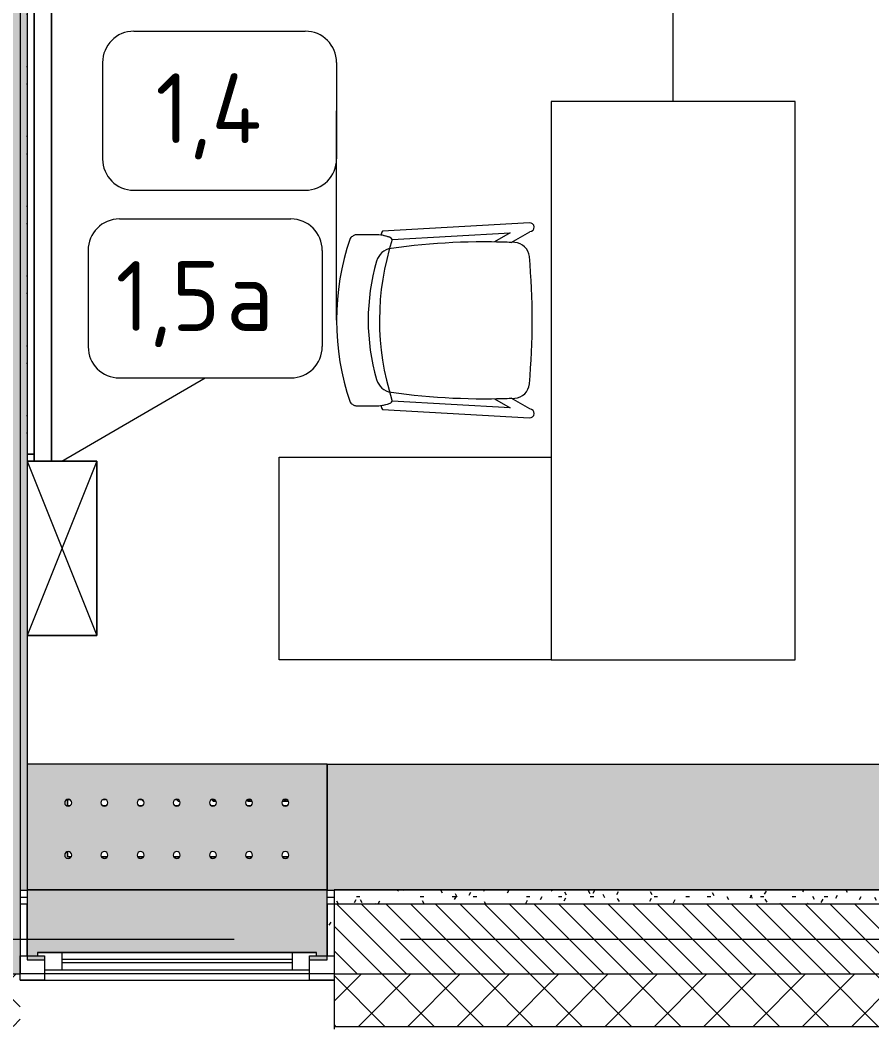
# Model space of a CAD drawing. Header units: millimetres. Extents: x -2766 to 205613, y -8553 to 29000.
# Drawn here: x 3730 to 6172, y -252 to 2633 of the extents above; entities that cross this region are included whole.
import ezdxf

# ---------------------------------------------------------------- set-up
doc = ezdxf.new("R2010")
doc.units = ezdxf.units.MM
doc.linetypes.add('Осевая', pattern=[3175, 635, -476.25, 1587.5, -476.25])
for name, color, linetype, lineweight in [('A-DETL', 7, 'Continuous', 9), ('A-GLAZ', 7, 'Continuous', 9), ('A-GLAZ-1', 7, 'Continuous', 13), ('A-WALL', 7, 'Continuous', 9), ('I-FURN', 7, 'Continuous', 9), ('I-FURN-IDEN', 7, 'Continuous', 9), ('I-WALL', 7, 'Continuous', 9), ('Знаки', 7, 'Continuous', 9), ('Оси-2', 7, 'Осевая', 9)]:
    doc.layers.add(name, color=color, linetype=linetype, lineweight=lineweight)
for name, color, linetype, lineweight, true_color in [('A-WALL-1', 9, 'Continuous', 9, 0x808080), ('A-WALL-FNSH-1', 9, 'Continuous', 9, 0x808080), ('I-FURN-1', 9, 'Continuous', 9, 0x808080), ('M-EQPM-1', 7, 'Continuous', 9, 0xb2b2b2)]:
    doc.layers.add(name, color=color, linetype=linetype, lineweight=lineweight, true_color=true_color)
doc.styles.add('GOST Common', font='GOST_Common.ttf', dxfattribs={"height": 200})
pattern_1 = [(0, (0, 0), (121.92, 30.48), [10.058, -81.382, 10.058, -81.382, -487.68]), (0, (0, 0), (121.92, 30.48), [-182.88, 10.058, -172.822, 10.058, -81.382, -213.36]), (0, (0, 0), (121.92, 30.48), [-457.2, 10.058, -50.902, 10.058, -142.342]), (120, (45.72, 15.24), (-87.35645, 90.34582), [10.058, -81.382, 10.058, -81.382, -487.68]), (120, (45.72, 15.24), (-87.35645, 90.34582), [-182.88, 10.058, -172.822, 10.058, -81.382, -213.36]), (120, (45.72, 15.24), (-87.35645, 90.34582), [-457.2, 10.058, -50.902, 10.058, -142.342]), (240, (60.96, 76.2), (-34.56355, -120.82582), [10.058, -81.382, 10.058, -81.382, -487.68]), (240, (60.96, 76.2), (-34.56355, -120.82582), [-182.88, 10.058, -172.822, 10.058, -81.382, -213.36]), (240, (60.96, 76.2), (-34.56355, -120.82582), [-457.2, 10.058, -50.902, 10.058, -142.342])]

# ---------------------------------------------------------------- blocks, each defined once
blk = doc.blocks.new('120_Окно_СКБ_1Ст - 120_Окно_СКБ_1Ст 900х2500_h_-22445987-План расстановки мебели и оборудования 2 этажа в осях 1-12')
at = {"layer": 'A-GLAZ'}
for p, q in [((450, -57), (-450, -57)), ((-330, -107), (330, -107)), ((330, -117), (-330, -117))]:
    blk.add_line(p, q, dxfattribs=at)
at = {"layer": 'A-GLAZ-1'}
for p, q in [((-450, -127), (-450, -57)), ((-450, -57), (-380, -57)), ((-380, -57), (-380, -127)), ((380, -127), (380, -57)), ((380, -57), (450, -57)), ((450, -57), (450, -127)), ((380, -87), (-380, -87)), ((-380, -87), (-380, -127)), ((-330, -137), (-330, -87)), ((330, -137), (330, -87)), ((380, -127), (380, -87)), ((-380, -127), (-450, -127)), ((-380, -127), (-400, -127)), ((-400, -127), (-400, -137)), ((-400, -137), (400, -137)), ((400, -137), (-400, -137)), ((450, -127), (380, -127)), ((400, -127), (380, -127)), ((400, -137), (400, -127))]:
    blk.add_line(p, q, dxfattribs=at)
blk = doc.blocks.new('Chair_1 noor 78578 - 1_4-25422005-План расстановки мебели и оборудования 2 этажа в осях 1-12')
at = {"layer": 'I-FURN-1'}
for p, q in [((-130.5, 405.7), (-130.5, 344.8)), ((359.1, 344.8), (359.1, 405.7)), ((-141.2, 329.7), (-165.1, -92)), ((393.7, -92), (369.8, 329.7)), ((-136.5, -37.1), (-117.3, 302)), ((345.9, 302), (365.1, -37.1)), ((-110.2, 8.6), (-136.5, -37.1)), ((365.1, -37.1), (338.8, 8.6)), ((-139.7, -93.5), (-108.8, -39.9)), ((337.4, -39.9), (368.3, -93.5))]:
    blk.add_line(p, q, dxfattribs=at)
for centre, radius, start, end in [((114.3, -271.9), 732.8, 71.3174, 108.6833), ((-41.4, 297.5), 50.8, 106.1735, 171.9659), ((114.3, -239.2), 609.6, 73.8265, 106.1735), ((270, 297.5), 50.8, 8.0341, 73.8265), ((114.3, -279.3), 660.4, 111.7, 112.7563), ((-37.4, 344.8), 93.1, 180, 204.9864), ((-37.4, 344.8), 93.1, 186.4785, 204.9864), ((114.3, -408), 746, 71.9445, 107.8276), ((266, 344.8), 93.1, 334.477, 360), ((266, 344.8), 93.1, 335.0136, 353.5215), ((114.3, -279.3), 660.4, 67.2437, 68.3), ((-116, 308.2), 6.35, 204.9864, 258.4091), ((-116, 308.2), 6.35, 204.9864, 287.8276), ((1798.9, 37.7), 1909.3, 171.9659, 182.6261), ((-1570.3, 37.7), 1909.3, 357.3739, 8.0341), ((344.3, 307.4), 6.35, 281.4186, 334.477), ((344.6, 308.2), 6.35, 281.5909, 335.0136), ((1798.9, 37.7), 1909.3, 180.8761, 182.3307), ((-1570.3, 37.7), 1909.3, 357.6693, 359.1239), ((-64, -47.7), 44.5, 182.6261, 265.0912), ((292.6, -47.7), 44.4, 275.9396, 357.3739), ((-152.4, -92.7), 12.7, 176.75, 356.75), ((114.8, 2033.8), 2133.6, 265.0912, 274.9044), ((381, -92.7), 12.7, 183.25, 3.25)]:
    blk.add_arc(centre, radius, start, end, dxfattribs=at)
for points in [[(-120.4, 422.3), (-122, 420.8), (-124.7, 417.8), (-127.8, 413.5), (-129.8, 409.4), (-130.4, 406.9), (-130.5, 405.7)], [(359.1, 405.7), (359, 406.9), (358.4, 409.4), (356.4, 413.5), (353.3, 417.8), (350.6, 420.8), (349, 422.3)]]:
    blk.add_open_spline(points, degree=3, dxfattribs=at)
blk = doc.blocks.new('Стол базовый прямоугольный - 1_3-25460678-План расстановки мебели и оборудования 2 этажа в осях 1-12')
at = {"layer": 'I-FURN-1'}
for p, q in [((800, 350), (-800, 350)), ((-800, 350), (-800, -350)), ((800, -350), (800, 350)), ((-800, -350), (800, -350))]:
    blk.add_line(p, q, dxfattribs=at)
blk = doc.blocks.new('Шкаф параметрический - 1_5а-25565868-План расстановки мебели и оборудования 2 этажа в осях 1-12')
at = {"layer": 'I-FURN-1'}
for p, q in [((0, 0), (500, 200)), ((0, 200), (500, 0)), ((500, 200), (0, 200)), ((0, 200), (0, 20)), ((0, 69.9), (0, 200)), ((0, 200), (500, 200)), ((500, 0), (500, 200)), ((500, 200), (500, 0)), ((0, 20), (0, 69.9)), ((0, 20), (0, 0)), ((0, 0), (0, 20))]:
    blk.add_line(p, q, dxfattribs=at)
blk = doc.blocks.new('Зеркало обычное - Доска-32858947-План расстановки мебели и оборудования 2 этажа в осях 1-12')
at = {"layer": 'I-FURN'}
h = blk.add_hatch(dxfattribs=at)
h.set_pattern_fill('FP_89', color=256, style=0, pattern_type=2)
h.set_pattern_definition([(45, (50, 50), (-199.9995, 0), [141.421, -141.421]), (45, (100, 50), (-199.9995, 0), [70.711, -212.132]), (45, (50, 100), (-199.9995, 0), [70.711, -212.132])])
h.paths.add_polyline_path([(-2005, 40), (2005, 40), (2005, 60), (-2005, 60)])
at = {"layer": 'I-FURN-1'}
for p, q in [((-2025, 60), (-2025, 40)), ((-2025, 40), (-2025, 60)), ((-2005, 60), (-2005, 40)), ((-2005, 40), (-2005, 60)), ((-2005, 40), (-2005, 60)), ((-2005, 40), (-2005, 60)), ((-2025, 40), (2025, 40)), ((-2005, 40), (-2025, 40)), ((-2005, 40), (2005, 40)), ((1283.5, 40), (-2005, 40)), ((2005, 40), (-2005, 40)), ((-2005, 40), (2005, 40)), ((1283.5, 40), (-2005, 40))]:
    blk.add_line(p, q, dxfattribs=at)
blk = doc.blocks.new('radiator_prado_classic_z_tip_30_po exemplyaru - Classic Z Тип 30-500-30677903-План расстановки мебели и оборудования 2 этажа в осях 1-12')
at = {"layer": 'M-EQPM-1'}
for p, q in [((66.7, -64), (84.3, -64)), ((84.3, -64), (66.7, -64)), ((170.4, -64), (188, -64)), ((188, -64), (170.4, -64)), ((274.2, -64), (291.8, -64)), ((291.8, -64), (274.2, -64)), ((377.9, -64), (395.5, -64)), ((395.5, -64), (377.9, -64)), ((481.7, -64), (499.3, -64)), ((499.3, -64), (481.7, -64)), ((585.4, -64), (603, -64)), ((603, -64), (585.4, -64)), ((689.2, -64), (700, -64)), ((700, -64), (689.2, -64)), ((700, -78.4), (700, -64)), ((700, -64), (700, -78.4)), ((67.5, -223), (82.5, -223)), ((82.5, -223), (67.5, -223)), ((80.5, -210), (70.5, -210)), ((70.5, -210), (80.5, -210)), ((72.1, -228), (78.8, -228)), ((78.8, -228), (72.1, -228)), ((78.8, -228), (72.1, -228)), ((72.1, -228), (78.8, -228)), ((83.7, -224.2), (82.5, -223)), ((82.5, -223), (83.7, -224.2)), ((170.3, -223), (182.5, -223)), ((182.5, -223), (170.3, -223)), ((184.2, -210), (174.2, -210)), ((174.2, -210), (184.2, -210)), ((175.9, -228), (182.5, -228)), ((182.5, -228), (175.9, -228)), ((182.5, -228), (175.9, -228)), ((175.9, -228), (182.5, -228)), ((185.7, -226.2), (182.5, -223)), ((182.5, -223), (185.7, -226.2)), ((274, -223), (282.5, -223)), ((282.5, -223), (274, -223)), ((288, -210), (278, -210)), ((278, -210), (288, -210)), ((279.6, -228), (286.3, -228)), ((286.3, -228), (279.6, -228)), ((286.3, -228), (279.6, -228)), ((279.6, -228), (286.3, -228)), ((287.1, -227.6), (282.5, -223)), ((282.5, -223), (287.1, -227.6)), ((377.8, -223), (382.5, -223)), ((382.5, -223), (377.8, -223)), ((391.7, -210), (381.7, -210)), ((381.7, -210), (391.7, -210)), ((387.5, -228), (382.5, -223)), ((382.5, -223), (387.5, -228)), ((383.4, -228), (390, -228)), ((387.5, -228), (383.4, -228)), ((387.5, -228), (383.4, -228)), ((383.4, -228), (387.5, -228)), ((390, -228), (387.5, -228)), ((487.5, -228), (482.5, -223)), ((482.5, -223), (487.5, -228)), ((495.5, -210), (485.5, -210)), ((485.5, -210), (495.5, -210)), ((487.1, -228), (493.8, -228)), ((493.8, -228), (487.5, -228)), ((599.2, -210), (589.2, -210)), ((589.2, -210), (599.2, -210)), ((590.9, -228), (597.5, -228)), ((597.5, -228), (590.9, -228)), ((700, -210), (693, -210)), ((693, -210), (700, -210)), ((694.6, -228), (700, -228)), ((700, -228), (694.6, -228)), ((700, -228), (700, -210)), ((700, -210), (700, -228))]:
    blk.add_line(p, q, dxfattribs=at)
blk = doc.blocks.new('Зашивка радиатора_ с перфорацией М1 - Зашивка радиатора_ с перфорацией М1-30929141-План расстановки мебели и оборудования 2 этажа в осях 1-12')
at = {"layer": 'Знаки'}
blk.add_hatch(color=256, dxfattribs=at).paths.add_polyline_path([(380, 380), (380, 369), (400, 369), (400, 359), (-400, 359), (-400, 369), (-380, 369), (-380, 380), (-430, 380), (-430, 180), (430, 181), (430, 380), (400, 380)])
h = blk.add_hatch(color=256, dxfattribs=at)
h.paths.add_polyline_path([(401, 180), (-430, 180), (-428.8, -179.9), (430, -179.7), (430, 180)])
h.paths.add_polyline_path([(-310.3, 90.4), (-305.3, 89), (-301.6, 85.4), (-300.3, 80.4), (-301.6, 75.4), (-305.3, 71.7), (-310.3, 70.4), (-315.3, 71.7), (-318.9, 75.4), (-320.3, 80.4), (-318.9, 85.4), (-315.3, 89), (-312.8, 90)])
h.paths.add_polyline_path([(-206.5, 90.4), (-201.5, 89), (-197.8, 85.4), (-196.5, 80.4), (-197.8, 75.4), (-201.5, 71.7), (-206.5, 70.4), (-211.5, 71.7), (-215.2, 75.4), (-216.5, 80.4), (-215.2, 85.4), (-211.5, 89), (-209.1, 90)])
h.paths.add_polyline_path([(312.2, 90.4), (317.2, 89), (320.9, 85.4), (322.2, 80.4), (320.9, 75.4), (317.2, 71.7), (312.2, 70.4), (307.2, 71.7), (303.6, 75.4), (302.2, 80.4), (303.6, 85.4), (307.2, 89), (309.7, 90)])
h.paths.add_polyline_path([(104.7, 90.4), (109.7, 89), (113.4, 85.4), (114.7, 80.4), (113.4, 75.4), (109.7, 71.7), (104.7, 70.4), (99.7, 71.7), (96.1, 75.4), (94.7, 80.4), (96.1, 85.4), (99.7, 89), (102.2, 90)])
h.paths.add_polyline_path([(-102.8, 90.4), (-97.8, 89), (-94.1, 85.4), (-92.8, 80.4), (-94.1, 75.4), (-97.8, 71.7), (-102.8, 70.4), (-107.8, 71.7), (-111.4, 75.4), (-112.8, 80.4), (-111.4, 85.4), (-107.8, 89), (-105.3, 90)])
h.paths.add_polyline_path([(208.5, 90.4), (213.5, 89), (217.2, 85.4), (218.5, 80.4), (217.2, 75.4), (213.5, 71.7), (208.5, 70.4), (203.5, 71.7), (199.8, 75.4), (198.5, 80.4), (199.8, 85.4), (203.5, 89), (205.9, 90)])
h.paths.add_polyline_path([(1, 90.4), (6, 89), (9.7, 85.4), (11, 80.4), (9.7, 75.4), (6, 71.7), (1, 70.4), (-4, 71.7), (-7.7, 75.4), (-9, 80.4), (-7.7, 85.4), (-4, 89), (-1.6, 90)])
h.paths.add_polyline_path([(208.5, -59.6), (213.5, -61), (217.2, -64.6), (218.5, -69.6), (217.2, -74.6), (213.5, -78.3), (208.5, -79.6), (203.5, -78.3), (199.8, -74.6), (198.5, -69.6), (199.8, -64.6), (203.5, -61), (205.9, -60)])
h.paths.add_polyline_path([(-310.3, -59.6), (-305.3, -61), (-301.6, -64.6), (-300.3, -69.6), (-301.6, -74.6), (-305.3, -78.3), (-310.3, -79.6), (-315.3, -78.3), (-318.9, -74.6), (-320.3, -69.6), (-318.9, -64.6), (-315.3, -61), (-312.8, -60)])
h.paths.add_polyline_path([(-206.5, -59.6), (-201.5, -61), (-197.8, -64.6), (-196.5, -69.6), (-197.8, -74.6), (-201.5, -78.3), (-206.5, -79.6), (-211.5, -78.3), (-215.2, -74.6), (-216.5, -69.6), (-215.2, -64.6), (-211.5, -61), (-209.1, -60)])
h.paths.add_polyline_path([(312.2, -59.6), (317.2, -61), (320.9, -64.6), (322.2, -69.6), (320.9, -74.6), (317.2, -78.3), (312.2, -79.6), (307.2, -78.3), (303.6, -74.6), (302.2, -69.6), (303.6, -64.6), (307.2, -61), (309.7, -60)])
h.paths.add_polyline_path([(-102.8, -59.6), (-97.8, -61), (-94.1, -64.6), (-92.8, -69.6), (-94.1, -74.6), (-97.8, -78.3), (-102.8, -79.6), (-107.8, -78.3), (-111.4, -74.6), (-112.8, -69.6), (-111.4, -64.6), (-107.8, -61), (-105.3, -60)])
h.paths.add_polyline_path([(104.7, -59.6), (109.7, -61), (113.4, -64.6), (114.7, -69.6), (113.4, -74.6), (109.7, -78.3), (104.7, -79.6), (99.7, -78.3), (96.1, -74.6), (94.7, -69.6), (96.1, -64.6), (99.7, -61), (102.2, -60)])
h.paths.add_polyline_path([(1, -59.6), (6, -61), (9.7, -64.6), (11, -69.6), (9.7, -74.6), (6, -78.3), (1, -79.6), (-4, -78.3), (-7.7, -74.6), (-9, -69.6), (-7.7, -64.6), (-4, -61), (-1.6, -60)])
for p, q in [((-380, 380), (-430, 380)), ((-430, 380), (-430, 369)), ((430, 380), (380, 380)), ((430, 369), (430, 380)), ((-430, 221), (-430, 180)), ((430, 181), (430, 221)), ((-430, 180), (430, 180)), ((430, 180), (-430, 180)), ((-430, 180), (-430, -179.9)), ((-430, -179.9), (430, -179.9))]:
    blk.add_line(p, q, dxfattribs=at)
for centre, start, end in [((-310.3, 80.4), 0, 180), ((-206.5, 80.4), 0, 180), ((-102.8, 80.4), 0, 180), ((1, 80.4), 0, 180), ((104.7, 80.4), 0, 180), ((208.5, 80.4), 0, 180), ((312.2, 80.4), 0, 180), ((-310.3, 80.4), 180, 0), ((-206.5, 80.4), 180, 360), ((-102.8, 80.4), 180, 0), ((1, 80.4), 180, 0), ((104.7, 80.4), 180, 360), ((208.5, 80.4), 180, 0), ((312.2, 80.4), 180, 0), ((-310.3, -69.6), 0, 180), ((-310.3, -69.6), 180, 0), ((-206.5, -69.6), 0, 180), ((-206.5, -69.6), 180, 0), ((-102.8, -69.6), 0, 180), ((-102.8, -69.6), 180, 0), ((1, -69.6), 0, 180), ((1, -69.6), 180, 0), ((104.7, -69.6), 0, 180), ((104.7, -69.6), 180, 0), ((208.5, -69.6), 0, 180), ((208.5, -69.6), 180, 0), ((312.2, -69.6), 0, 180), ((312.2, -69.6), 180, 0)]:
    blk.add_arc(centre, 10, start, end, dxfattribs=at)
blk = doc.blocks.new('Зашивка без перфорации М3 - М3_18-31130136-План расстановки мебели и оборудования 2 этажа в осях 1-12')
at = {"layer": 'Знаки'}
blk.add_hatch(color=256, dxfattribs=at).paths.add_polyline_path([(1750, 180), (-430, 180), (-430, -179.9), (1770.2, -179.9), (1770.2, 180)])
for p, q in [((1770.2, 180), (1750, 180)), ((1770.2, -179.9), (1770.2, 180)), ((-430, -179.9), (1770.2, -179.9))]:
    blk.add_line(p, q, dxfattribs=at)
blk = doc.blocks.new('Марка_Мебель - В прямоуг_Balcon_Марка-25523697-План расстановки мебели и оборудования 2 этажа в осях 1-12')
at = {"layer": 'I-FURN-IDEN'}
for p, q in [((-2.455, 2.278), (2.455, 2.278)), ((-3.355, 1.378), (-3.355, -1.384)), ((3.355, 1.378), (3.355, -1.378)), ((-2.461, -2.278), (2.455, -2.278))]:
    blk.add_line(p, q, dxfattribs=at)
for centre, radius, start, end in [((-2.455, 1.378), 0.9, 90, 180), ((2.455, 1.378), 0.9, 0, 90), ((-2.461, -1.384), 0.893, 180, 270), ((2.455, -1.378), 0.9, 270, 0)]:
    blk.add_arc(centre, radius, start, end, dxfattribs=at)

msp = doc.modelspace()

# ---------------------------------------------------------------- hatches: boundary and pattern name
at = {"layer": 'A-WALL'}
h = msp.add_hatch(dxfattribs=at)
h.set_pattern_fill('FP_16', color=256, style=0, pattern_type=2)
h.set_pattern_definition([(135, (0, 0), (-35.35534, -35.35534), [])])
h.paths.add_polyline_path([(12077.8, -100), (12160, -100), (12160, 100), (11660, 100), (11660, -100), (11745.8, -100)])
h.paths.add_polyline_path([(8094.4, -100), (8560, -100), (8560, 100), (4630, 100), (4630, -100), (6766.5, -100)])
h = msp.add_hatch(dxfattribs=at)
h.set_pattern_fill('FP_12', color=256, style=0, pattern_type=2)
h.set_pattern_definition([(45, (0, 0), (-70.71068, 70.71068), []), (135, (0, 0), (-70.71068, -70.71068), [])])
h.paths.add_polyline_path([(38287.7, -250), (38287.7, -100), (37990, -100), (37990, -250)])
h.paths.add_polyline_path([(35890, -250), (35890, -100), (34770, -100), (34770, -250), (35314.5, -250)])
h.paths.add_polyline_path([(33870, -250), (33870, -100), (33010, -100), (33010, -250), (33610, -250)])
h.paths.add_polyline_path([(30910, -250), (30910, -100), (29209.7, -100), (29209.7, -250), (30667.2, -250)])
h.paths.add_polyline_path([(26351.8, -250), (26409.7, -250), (26409.7, -100), (24810, -100), (24810, -250), (26019.8, -250)])
h.paths.add_polyline_path([(22700.3, -250), (22710, -250), (22710, -100), (21610, -100), (21610, -250), (22036.4, -250)])
h.paths.add_polyline_path([(18160, -250), (18810, -250), (18810, -100), (18160, -100)])
h.paths.add_polyline_path([(17260, -250), (17260, -100), (16110, -100), (16110, -250), (16725.1, -250)])
h.paths.add_polyline_path([(13010, -250), (13010, -100), (11660, -100), (11660, -250), (12741.7, -250)])
h.paths.add_polyline_path([(6766.5, -250), (8560, -250), (8560, -100), (4630, -100), (4630, -250)])
h.paths.add_polyline_path([(3730, -250), (3730, -100), (-260, -100), (-260, -250), (3447, -250)])
at = {"layer": 'I-WALL'}
h = msp.add_hatch(dxfattribs=at)
h.set_pattern_fill('FP_15', color=256, style=0, pattern_type=2)
h.set_pattern_definition([(45, (0, 0), (-57.0246, 57.0246), []), (45, (57.025, 0), (-57.0246, 57.0246), [100.806, -20.161, 3.353, -16.808])])
h.paths.add_polyline_path([(3510, -100), (3730, -100), (3730, 7900), (3510, 7900), (3510, -70)])
h = msp.add_hatch(dxfattribs=at)
h.set_pattern_fill('FP_87', color=256, style=0, pattern_type=2)
h.set_pattern_definition(pattern_1)
h.paths.add_polyline_path([(3730, 140), (3750, 140), (3750, 7680), (3730, 7680), (3730, 191.6)])
h = msp.add_hatch(dxfattribs=at)
h.set_pattern_fill('FP_87', color=256, style=0, pattern_type=2)
h.set_pattern_definition(pattern_1)
h.paths.add_polyline_path([(6810, 100), (6810, 140), (4630, 140), (4630, 100), (6766.5, 100)])
h = msp.add_hatch(dxfattribs=at)
h.set_pattern_fill('FP_87', color=256, style=0, pattern_type=2)
h.set_pattern_definition(pattern_1)
h.paths.add_polyline_path([(3750, -48), (3750, 100), (3730, 100), (3730, -48)])
h = msp.add_hatch(dxfattribs=at)
h.set_pattern_fill('FP_87', color=256, style=0, pattern_type=2)
h.set_pattern_definition(pattern_1)
h.paths.add_polyline_path([(4630, -48), (4630, 100), (4610, 100), (4610, -48)])

# ---------------------------------------------------------------- linework, layer by layer
at = {"layer": 'A-DETL'}
for p, q in [((4472.2, 1380.4), (5252.2, 1380.4)), ((4472.2, 800.4), (4472.2, 1380.4)), ((5252.2, 800.4), (4472.2, 800.4))]:
    msp.add_line(p, q, dxfattribs=at)
at = {"layer": 'A-WALL'}
for p, q in [((8580, 100), (4610, 100)), ((4630, -100), (8560, -100)), ((4630, -250), (8560, -250))]:
    msp.add_line(p, q, dxfattribs=at)
at = {"layer": 'A-WALL-1'}
for p, q in [((3730, 7900), (3730, -100)), ((3730, 140), (3750, 140)), ((4630, 140), (4630, -250)), ((6810, 140), (4630, 140)), ((3750, 100), (3730, 100)), ((3730, 100), (3730, -48)), ((3750, -48), (3750, 100)), ((4610, 100), (4610, -48)), ((3730, -48), (3750, -48)), ((4610, -48), (4630, -48)), ((-110, -100), (3730, -100)), ((3730, -100), (3730, -100))]:
    msp.add_line(p, q, dxfattribs=at)
at = {"layer": 'A-WALL-FNSH-1'}
for p, q in [((3750, 7679), (3750, 140)), ((3751, 140), (3751, 7679)), ((3750, 140), (3751, 140)), ((6809, 141), (4630, 141)), ((4630, 141), (4630, 140)), ((3751, 100), (3750, 100)), ((3751, -48), (3751, 100)), ((4610, 100), (4609, 100)), ((4609, 100), (4609, -48)), ((3750, -48), (3751, -48)), ((4609, -48), (4610, -48)), ((4630, -250), (4630, -258))]:
    msp.add_line(p, q, dxfattribs=at)
at = {"layer": 'I-FURN-1'}
for p, q in [((3819.9, 1369.5), (3819.9, 4678)), ((3819.9, 4678), (3819.9, 1369.5)), ((3750, 1369.5), (3770, 1369.5)), ((3770, 1369.5), (3750, 1369.5)), ((3770, 1369.5), (3819.9, 1369.5)), ((3819.9, 1369.5), (3770, 1369.5))]:
    msp.add_line(p, q, dxfattribs=at)
at = {"layer": 'I-FURN-IDEN'}
for p, q in [((5602.2, 2400.2), (5602.2, 2856.9)), ((4637.3, 1772.8), (4637.3, 2373.4)), ((3850, 1369.5), (4260.5, 1607.7))]:
    msp.add_line(p, q, dxfattribs=at)
at = {"layer": 'I-WALL'}
for p, q in [((3730, 120), (3750, 120)), ((4610, 120), (4630, 120)), ((4630, -100), (3730, -100))]:
    msp.add_line(p, q, dxfattribs=at)
at = {"layer": 'Оси-2'}
msp.add_line((534, 0), (35990, 0), dxfattribs=at)

# ---------------------------------------------------------------- block references
at = {"layer": 'A-GLAZ', "rotation": 180}
msp.add_blockref('120_Окно_СКБ_1Ст - 120_Окно_СКБ_1Ст 900х2500_h_-22445987-План расстановки мебели и оборудования 2 этажа в осях 1-12', (4180, -175), dxfattribs=at)
at = {"layer": 'I-FURN-1'}
for name, p, rotation in [('Зеркало обычное - Доска-32858947-План расстановки мебели и оборудования 2 этажа в осях 1-12', (3810, 3394.5), 89.9999999999998), ('Стол базовый прямоугольный - 1_3-25460678-План расстановки мебели и оборудования 2 этажа в осях 1-12', (5602.2, 1600.2), 270.0000000000001), ('Chair_1 noor 78578 - 1_4-25422005-План расстановки мебели и оборудования 2 этажа в осях 1-12', (5098.2, 1658.5), 90), ('Шкаф параметрический - 1_5а-25565868-План расстановки мебели и оборудования 2 этажа в осях 1-12', (3750, 1369.5), 269.9999999999998)]:
    msp.add_blockref(name, p, dxfattribs=dict(at, rotation=rotation))
at = {"layer": 'I-FURN-IDEN', "xscale": 99.99999999999993, "yscale": 99.99999999999993, "zscale": 99.99999999999993}
for p in [(4301.8, 2373.4), (4260.5, 1835.5)]:
    msp.add_blockref('Марка_Мебель - В прямоуг_Balcon_Марка-25523697-План расстановки мебели и оборудования 2 этажа в осях 1-12', p, dxfattribs=at)
at = {"layer": 'M-EQPM-1', "rotation": 180}
msp.add_blockref('radiator_prado_classic_z_tip_30_po exemplyaru - Classic Z Тип 30-500-30677903-План расстановки мебели и оборудования 2 этажа в осях 1-12', (4565.7, 172), dxfattribs=at)
at = {"layer": 'Знаки', "rotation": 180}
for name, p in [('Зашивка радиатора_ с перфорацией М1 - Зашивка радиатора_ с перфорацией М1-30929141-План расстановки мебели и оборудования 2 этажа в осях 1-12', (4180, 321)), ('Зашивка без перфорации М3 - М3_18-31130136-План расстановки мебели и оборудования 2 этажа в осях 1-12', (6380, 320))]:
    msp.add_blockref(name, p, dxfattribs=at)

# ---------------------------------------------------------------- texts
at = {"layer": 'I-FURN-IDEN', "char_height": 200, "attachment_point": 1, "style": 'GOST Common'}
for s, insert, width in [('1,4', (4118.3, 2480.4), 408.861), ('1,5', (4004, 1942.5), 384.81), ('\\fGOST Common|b0|i0|c204|p34|;а', (4321.5, 1942.5), 200.422)]:
    msp.add_mtext(s, dxfattribs=dict(at, insert=insert, width=width))

doc.saveas('drawing.dxf')
